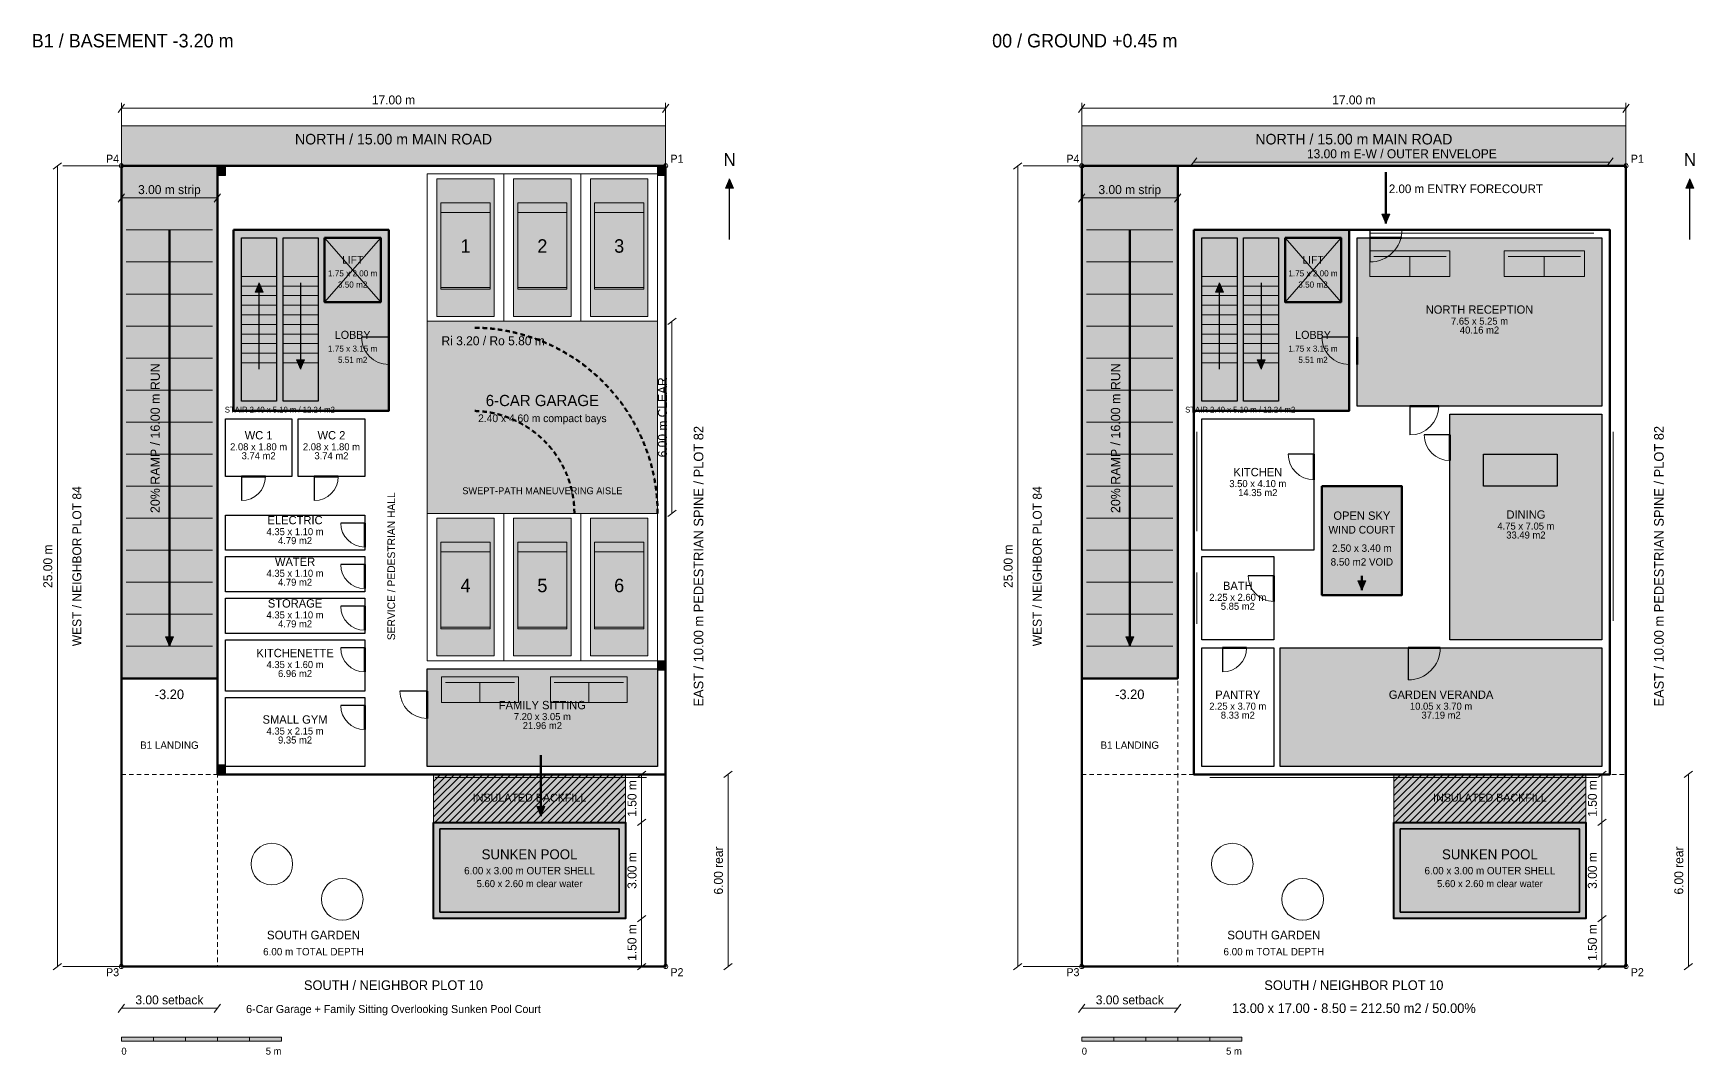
# Model space of a CAD drawing. Header units: millimetres. Extents: x 46 to 262000, y -13477 to 29142.
# Drawn here: x 46 to 51950, y -2753 to 29142 of the extents above; entities that cross this region are included whole.
import ezdxf
from ezdxf.enums import TextEntityAlignment as Align

# ---------------------------------------------------------------- set-up
doc = ezdxf.new("R2010")
doc.units = ezdxf.units.MM
doc.linetypes.add('STUDY_DASH', pattern=[240, 140, -100])
for name, color, linetype in [('AREA_BOUNDARY', 3, 'Continuous'), ('COLUMNS', 8, 'Continuous'), ('CORE', 7, 'Continuous'), ('DIMENSIONS', 8, 'Continuous'), ('FURNITURE', 8, 'Continuous'), ('GLAZING', 4, 'Continuous'), ('LANDSCAPE', 3, 'Continuous'), ('PASSIVE_WIND_SUN', 4, 'Continuous'), ('POOL_BUFFER', 30, 'Continuous'), ('RAMP', 30, 'Continuous'), ('SITE_BOUNDARY', 7, 'Continuous'), ('SWEPT_PATH', 4, 'Continuous'), ('TEXT', 7, 'Continuous'), ('WALLS', 7, 'Continuous')]:
    doc.layers.add(name, color=color, linetype=linetype)

msp = doc.modelspace()

# ---------------------------------------------------------------- hatches: boundary and pattern name
at = {"layer": 'AREA_BOUNDARY', "true_color": 0xedf2ed}
msp.add_hatch(color=7, dxfattribs=at).paths.add_polyline_path([(12350, 20150), (19550, 20150), (19550, 14150), (12350, 14150)])
at = {"layer": 'AREA_BOUNDARY', "true_color": 0xf6f3eb}
msp.add_hatch(color=7, dxfattribs=at).paths.add_polyline_path([(40300, 15000), (42800, 15000), (42800, 11600), (40300, 11600)])
at = {"layer": 'COLUMNS', "true_color": 0x253b3d}
for points in [[(5800, 25000), (6050, 25000), (6050, 24700), (5800, 24700)], [(19550, 25000), (19800, 25000), (19800, 24700), (19550, 24700)], [(19550, 9550), (19800, 9550), (19800, 9250), (19550, 9250)], [(5800, 6300), (6050, 6300), (6050, 6000), (5800, 6000)]]:
    msp.add_hatch(color=7, dxfattribs=at).paths.add_polyline_path(points)
at = {"layer": 'CORE', "true_color": 0xe5e5df}
for points in [[(6300, 23000), (11150, 23000), (11150, 17350), (6300, 17350)], [(36300, 23000), (41150, 23000), (41150, 17350), (36300, 17350)]]:
    msp.add_hatch(color=7, dxfattribs=at).paths.add_polyline_path(points)
at = {"layer": 'CORE', "true_color": 0xf6f3eb}
for points in [[(6550, 22750), (7650, 22750), (7650, 17650), (6550, 17650)], [(7850, 22750), (8950, 22750), (8950, 17650), (7850, 17650)], [(9150, 22750), (10900, 22750), (10900, 20750), (9150, 20750)], [(36550, 22750), (37650, 22750), (37650, 17650), (36550, 17650)], [(37850, 22750), (38950, 22750), (38950, 17650), (37850, 17650)], [(39150, 22750), (40900, 22750), (40900, 20750), (39150, 20750)]]:
    msp.add_hatch(color=7, dxfattribs=at).paths.add_polyline_path(points)
at = {"layer": 'CORE', "true_color": 0x253b3d}
for points in [[(7100, 21350), (7225, 21055), (6975, 21055)], [(37100, 21350), (37225, 21055), (36975, 21055)], [(8400, 18650), (8275, 18945), (8525, 18945)], [(38400, 18650), (38275, 18945), (38525, 18945)]]:
    msp.add_hatch(color=7, dxfattribs=at).paths.add_polyline_path(points)
at = {"layer": 'DIMENSIONS', "true_color": 0x253b3d}
for points in [[(21800, 24600), (21925, 24305), (21675, 24305)], [(51800, 24600), (51925, 24305), (51675, 24305)], [(42300, 23200), (42175, 23495), (42425, 23495)], [(2800, -2200), (3800, -2200), (3800, -2330), (2800, -2330)], [(4800, -2200), (5800, -2200), (5800, -2330), (4800, -2330)], [(6800, -2200), (7800, -2200), (7800, -2330), (6800, -2330)], [(32800, -2200), (33800, -2200), (33800, -2330), (32800, -2330)], [(34800, -2200), (35800, -2200), (35800, -2330), (34800, -2330)], [(36800, -2200), (37800, -2200), (37800, -2330), (36800, -2330)]]:
    msp.add_hatch(color=7, dxfattribs=at).paths.add_polyline_path(points)
at = {"layer": 'DIMENSIONS', "true_color": 0xf6f3eb}
for points in [[(3800, -2200), (4800, -2200), (4800, -2330), (3800, -2330)], [(5800, -2200), (6800, -2200), (6800, -2330), (5800, -2330)], [(33800, -2200), (34800, -2200), (34800, -2330), (33800, -2330)], [(35800, -2200), (36800, -2200), (36800, -2330), (35800, -2330)]]:
    msp.add_hatch(color=7, dxfattribs=at).paths.add_polyline_path(points)
at = {"layer": 'FURNITURE', "true_color": 0xecece5}
for points in [[(12650, 24600), (14450, 24600), (14450, 20300), (12650, 20300)], [(15050, 24600), (16850, 24600), (16850, 20300), (15050, 20300)], [(17450, 24600), (19250, 24600), (19250, 20300), (17450, 20300)], [(12650, 14000), (14450, 14000), (14450, 9700), (12650, 9700)], [(15050, 14000), (16850, 14000), (16850, 9700), (15050, 9700)], [(17450, 14000), (19250, 14000), (19250, 9700), (17450, 9700)]]:
    msp.add_hatch(color=7, dxfattribs=at).paths.add_polyline_path(points)
at = {"layer": 'PASSIVE_WIND_SUN', "true_color": 0x087c83}
for points in [[(41550, 11750), (41425, 12045), (41675, 12045)], [(15900, 4700), (15775, 4995), (16025, 4995)]]:
    msp.add_hatch(color=7, dxfattribs=at).paths.add_polyline_path(points)
at = {"layer": 'POOL_BUFFER', "true_color": 0xf2e7d2}
for points in [[(12550, 6000), (18550, 6000), (18550, 4500), (12550, 4500)], [(42550, 6000), (48550, 6000), (48550, 4500), (42550, 4500)]]:
    msp.add_hatch(color=7, dxfattribs=at).paths.add_polyline_path(points)
at = {"layer": 'RAMP', "true_color": 0xf1e6d7}
for points in [[(2800, 25000), (5800, 25000), (5800, 9000), (2800, 9000)], [(32800, 25000), (35800, 25000), (35800, 9000), (32800, 9000)]]:
    msp.add_hatch(color=7, dxfattribs=at).paths.add_polyline_path(points)
at = {"layer": 'RAMP', "true_color": 0xa96519}
for points in [[(4300, 10000), (4175, 10295), (4425, 10295)], [(34300, 10000), (34175, 10295), (34425, 10295)]]:
    msp.add_hatch(color=7, dxfattribs=at).paths.add_polyline_path(points)
at = {"layer": 'SITE_BOUNDARY', "true_color": 0xe5e5df}
for points in [[(2800, 26250), (19800, 26250), (19800, 25000), (2800, 25000)], [(32800, 26250), (49800, 26250), (49800, 25000), (32800, 25000)]]:
    msp.add_hatch(color=7, dxfattribs=at).paths.add_polyline_path(points)
at = {"layer": 'WALLS', "true_color": 0xdfebe6}
for points in [[(41400, 22750), (49050, 22750), (49050, 17500), (41400, 17500)], [(44300, 17250), (49050, 17250), (49050, 10200), (44300, 10200)], [(39000, 9950), (49050, 9950), (49050, 6250), (39000, 6250)], [(12350, 9300), (19550, 9300), (19550, 6250), (12350, 6250)]]:
    msp.add_hatch(color=7, dxfattribs=at).paths.add_polyline_path(points)
at = {"layer": 'WALLS', "true_color": 0xe5e5df}
for points in [[(12550, 4500), (18550, 4500), (18550, 1500), (12550, 1500)], [(42550, 4500), (48550, 4500), (48550, 1500), (42550, 1500)]]:
    msp.add_hatch(color=7, dxfattribs=at).paths.add_polyline_path(points)
at = {"layer": 'WALLS', "true_color": 0xd6e9ec}
for points in [[(12750, 4300), (18350, 4300), (18350, 1700), (12750, 1700)], [(42750, 4300), (48350, 4300), (48350, 1700), (42750, 1700)]]:
    msp.add_hatch(color=7, dxfattribs=at).paths.add_polyline_path(points)

# ---------------------------------------------------------------- linework, layer by layer
at = {"layer": 'AREA_BOUNDARY', "lineweight": 90, "true_color": 0x253b3d}
msp.add_lwpolyline([(36300, 23000), (49300, 23000), (49300, 6000), (36300, 6000)], close=True, dxfattribs=at)
at = {"layer": 'AREA_BOUNDARY', "lineweight": 13, "true_color": 0x657473}
msp.add_lwpolyline([(12350, 20150), (19550, 20150), (19550, 14150), (12350, 14150)], close=True, dxfattribs=at)
at = {"layer": 'AREA_BOUNDARY', "lineweight": 50, "true_color": 0x087c83}
msp.add_lwpolyline([(40300, 15000), (42800, 15000), (42800, 11600), (40300, 11600)], close=True, dxfattribs=at)
at = {"layer": 'COLUMNS', "lineweight": 18, "true_color": 0x253b3d}
for points in [[(5800, 25000), (6050, 25000), (6050, 24700), (5800, 24700)], [(19550, 25000), (19800, 25000), (19800, 24700), (19550, 24700)], [(19550, 9550), (19800, 9550), (19800, 9250), (19550, 9250)], [(5800, 6300), (6050, 6300), (6050, 6000), (5800, 6000)]]:
    msp.add_lwpolyline(points, close=True, dxfattribs=at)
at = {"layer": 'CORE', "lineweight": 13, "true_color": 0x657473}
for p, q in [((9150, 22750), (10900, 20750)), ((10900, 22750), (9150, 20750)), ((39150, 22750), (40900, 20750)), ((40900, 22750), (39150, 20750))]:
    msp.add_line(p, q, dxfattribs=at)
at = {"layer": 'CORE', "lineweight": 18, "true_color": 0x657473}
for p, q in [((6550, 21550), (7650, 21550)), ((7850, 21550), (8950, 21550)), ((36550, 21550), (37650, 21550)), ((37850, 21550), (38950, 21550)), ((6550, 21250), (7650, 21250)), ((6550, 20950), (7650, 20950)), ((7850, 21250), (8950, 21250)), ((7850, 20950), (8950, 20950)), ((36550, 21250), (37650, 21250)), ((36550, 20950), (37650, 20950)), ((37850, 21250), (38950, 21250)), ((37850, 20950), (38950, 20950)), ((6550, 20650), (7650, 20650)), ((6550, 20350), (7650, 20350)), ((7850, 20650), (8950, 20650)), ((7850, 20350), (8950, 20350)), ((36550, 20650), (37650, 20650)), ((36550, 20350), (37650, 20350)), ((37850, 20650), (38950, 20650)), ((37850, 20350), (38950, 20350)), ((6550, 20050), (7650, 20050)), ((6550, 19750), (7650, 19750)), ((7850, 20050), (8950, 20050)), ((7850, 19750), (8950, 19750)), ((36550, 20050), (37650, 20050)), ((36550, 19750), (37650, 19750)), ((37850, 20050), (38950, 20050)), ((37850, 19750), (38950, 19750)), ((6550, 19450), (7650, 19450)), ((7850, 19450), (8950, 19450)), ((36550, 19450), (37650, 19450)), ((37850, 19450), (38950, 19450)), ((6550, 19150), (7650, 19150)), ((6550, 18850), (7650, 18850)), ((7850, 19150), (8950, 19150)), ((7850, 18850), (8950, 18850)), ((36550, 19150), (37650, 19150)), ((36550, 18850), (37650, 18850)), ((37850, 19150), (38950, 19150)), ((37850, 18850), (38950, 18850))]:
    msp.add_line(p, q, dxfattribs=at)
at = {"layer": 'CORE', "lineweight": 25, "true_color": 0x253b3d}
for p, q in [((7100, 18650), (7100, 21350)), ((8400, 21350), (8400, 18650)), ((37100, 18650), (37100, 21350)), ((38400, 21350), (38400, 18650))]:
    msp.add_line(p, q, dxfattribs=at)
at = {"layer": 'CORE', "lineweight": 70, "true_color": 0x253b3d}
for points in [[(6300, 23000), (11150, 23000), (11150, 17350), (6300, 17350)], [(36300, 23000), (41150, 23000), (41150, 17350), (36300, 17350)]]:
    msp.add_lwpolyline(points, close=True, dxfattribs=at)
at = {"layer": 'CORE', "lineweight": 25, "true_color": 0x253b3d}
for points in [[(6550, 22750), (7650, 22750), (7650, 17650), (6550, 17650)], [(7850, 22750), (8950, 22750), (8950, 17650), (7850, 17650)], [(36550, 22750), (37650, 22750), (37650, 17650), (36550, 17650)], [(37850, 22750), (38950, 22750), (38950, 17650), (37850, 17650)]]:
    msp.add_lwpolyline(points, close=True, dxfattribs=at)
at = {"layer": 'CORE', "lineweight": 50, "true_color": 0x253b3d}
for points in [[(9150, 22750), (10900, 22750), (10900, 20750), (9150, 20750)], [(39150, 22750), (40900, 22750), (40900, 20750), (39150, 20750)]]:
    msp.add_lwpolyline(points, close=True, dxfattribs=at)
at = {"layer": 'CORE', "lineweight": 13, "true_color": 0x253b3d}
for points in [[(7100, 21350), (7225, 21055), (6975, 21055)], [(37100, 21350), (37225, 21055), (36975, 21055)], [(8400, 18650), (8275, 18945), (8525, 18945)], [(38400, 18650), (38275, 18945), (38525, 18945)]]:
    msp.add_lwpolyline(points, close=True, dxfattribs=at)
at = {"layer": 'DIMENSIONS', "lineweight": 20, "true_color": 0x657473}
for p, q in [((2700, 26670), (2900, 26930)), ((19700, 26670), (19900, 26930)), ((32700, 26670), (32900, 26930)), ((49700, 26670), (49900, 26930)), ((670, 24900), (930, 25100)), ((30670, 24900), (30930, 25100)), ((36200, 24990), (36400, 25250)), ((49200, 24990), (49400, 25250)), ((2700, 23870), (2900, 24130)), ((5700, 23870), (5900, 24130)), ((32700, 23870), (32900, 24130)), ((35700, 23870), (35900, 24130)), ((19870, 20050), (20130, 20250)), ((19870, 14050), (20130, 14250)), ((18920, 5900), (19180, 6100)), ((21620, 5900), (21880, 6100)), ((48920, 5900), (49180, 6100)), ((51620, 5900), (51880, 6100)), ((18920, 4400), (19180, 4600)), ((18920, 4400), (19180, 4600)), ((48920, 4400), (49180, 4600)), ((48920, 4400), (49180, 4600)), ((18920, 1400), (19180, 1600)), ((18920, 1400), (19180, 1600)), ((48920, 1400), (49180, 1600)), ((48920, 1400), (49180, 1600)), ((670, -100), (930, 100)), ((18920, -100), (19180, 100)), ((21620, -100), (21880, 100)), ((30670, -100), (30930, 100)), ((48920, -100), (49180, 100)), ((51620, -100), (51880, 100)), ((2700, -1430), (2900, -1170)), ((5700, -1430), (5900, -1170)), ((32700, -1430), (32900, -1170)), ((35700, -1430), (35900, -1170))]:
    msp.add_line(p, q, dxfattribs=at)
at = {"layer": 'DIMENSIONS', "lineweight": 13, "true_color": 0x657473}
for p, q in [((2800, 25000), (2800, 26970)), ((2800, 26800), (19800, 26800)), ((19800, 25000), (19800, 26970)), ((32800, 25000), (32800, 26970)), ((32800, 26800), (49800, 26800)), ((49800, 25000), (49800, 26970)), ((800, 25000), (800, 0)), ((2800, 25000), (970, 25000)), ((30800, 25000), (30800, 0)), ((32800, 25000), (30970, 25000)), ((36300, 25120), (49300, 25120)), ((2800, 24000), (5800, 24000)), ((32800, 24000), (35800, 24000)), ((20000, 20150), (20000, 14150)), ((19050, 6000), (19050, 4500)), ((21750, 6000), (21750, 0)), ((49050, 6000), (49050, 4500)), ((51750, 6000), (51750, 0)), ((19050, 4500), (19050, 1500)), ((49050, 4500), (49050, 1500)), ((19050, 1500), (19050, 0)), ((49050, 1500), (49050, 0)), ((2800, 0), (970, 0)), ((32800, 0), (30970, 0)), ((2800, -1300), (5800, -1300)), ((32800, -1300), (35800, -1300))]:
    msp.add_line(p, q, dxfattribs=at)
at = {"layer": 'DIMENSIONS', "linetype": 'STUDY_DASH', "lineweight": 18, "true_color": 0x657473}
for p, q in [((5800, 25000), (5800, 0)), ((35800, 25000), (35800, 0)), ((2800, 6000), (19800, 6000)), ((32800, 6000), (49800, 6000))]:
    msp.add_line(p, q, dxfattribs=at)
at = {"layer": 'DIMENSIONS', "lineweight": 25, "true_color": 0x253b3d}
for p, q in [((21800, 22700), (21800, 24600)), ((51800, 22700), (51800, 24600))]:
    msp.add_line(p, q, dxfattribs=at)
at = {"layer": 'DIMENSIONS', "lineweight": 60, "true_color": 0x253b3d}
msp.add_line((42300, 24800), (42300, 23200), dxfattribs=at)
at = {"layer": 'DIMENSIONS', "lineweight": 18, "true_color": 0x657473}
for points in [[(12350, 24750), (14750, 24750), (14750, 20150), (12350, 20150)], [(14750, 24750), (17150, 24750), (17150, 20150), (14750, 20150)], [(17150, 24750), (19550, 24750), (19550, 20150), (17150, 20150)], [(12350, 14150), (14750, 14150), (14750, 9550), (12350, 9550)], [(14750, 14150), (17150, 14150), (17150, 9550), (14750, 9550)], [(17150, 14150), (19550, 14150), (19550, 9550), (17150, 9550)]]:
    msp.add_lwpolyline(points, close=True, dxfattribs=at)
at = {"layer": 'DIMENSIONS', "lineweight": 13, "true_color": 0x253b3d}
for points in [[(21800, 24600), (21925, 24305), (21675, 24305)], [(51800, 24600), (51925, 24305), (51675, 24305)], [(42300, 23200), (42175, 23495), (42425, 23495)], [(2800, -2200), (3800, -2200), (3800, -2330), (2800, -2330)], [(3800, -2200), (4800, -2200), (4800, -2330), (3800, -2330)], [(4800, -2200), (5800, -2200), (5800, -2330), (4800, -2330)], [(5800, -2200), (6800, -2200), (6800, -2330), (5800, -2330)], [(6800, -2200), (7800, -2200), (7800, -2330), (6800, -2330)], [(32800, -2200), (33800, -2200), (33800, -2330), (32800, -2330)], [(33800, -2200), (34800, -2200), (34800, -2330), (33800, -2330)], [(34800, -2200), (35800, -2200), (35800, -2330), (34800, -2330)], [(35800, -2200), (36800, -2200), (36800, -2330), (35800, -2330)], [(36800, -2200), (37800, -2200), (37800, -2330), (36800, -2330)]]:
    msp.add_lwpolyline(points, close=True, dxfattribs=at)
at = {"layer": 'FURNITURE', "lineweight": 15, "true_color": 0x657473}
for p, q in [((12780, 23550), (14320, 23550)), ((15180, 23550), (16720, 23550)), ((17580, 23550), (19120, 23550)), ((12780, 21200), (14320, 21200)), ((15180, 21200), (16720, 21200)), ((17580, 21200), (19120, 21200)), ((12780, 12950), (14320, 12950)), ((15180, 12950), (16720, 12950)), ((17580, 12950), (19120, 12950)), ((12780, 10600), (14320, 10600)), ((15180, 10600), (16720, 10600)), ((17580, 10600), (19120, 10600))]:
    msp.add_line(p, q, dxfattribs=at)
at = {"layer": 'FURNITURE', "lineweight": 13, "true_color": 0x657473}
for p, q in [((41920, 22170), (44180, 22170)), ((43050, 22170), (43050, 21550)), ((46120, 22170), (48380, 22170)), ((47250, 22170), (47250, 21550)), ((12920, 8870), (15080, 8870)), ((14000, 8870), (14000, 8250)), ((16320, 8870), (18480, 8870)), ((17400, 8870), (17400, 8250))]:
    msp.add_line(p, q, dxfattribs=at)
at = {"layer": 'FURNITURE', "lineweight": 18, "true_color": 0x657473}
for points in [[(12650, 24600), (14450, 24600), (14450, 20300), (12650, 20300)], [(15050, 24600), (16850, 24600), (16850, 20300), (15050, 20300)], [(17450, 24600), (19250, 24600), (19250, 20300), (17450, 20300)], [(12650, 14000), (14450, 14000), (14450, 9700), (12650, 9700)], [(15050, 14000), (16850, 14000), (16850, 9700), (15050, 9700)], [(17450, 14000), (19250, 14000), (19250, 9700), (17450, 9700)]]:
    msp.add_lwpolyline(points, close=True, dxfattribs=at)
at = {"layer": 'FURNITURE', "lineweight": 15, "true_color": 0x657473}
for points in [[(12780, 23850), (14320, 23850), (14320, 21150), (12780, 21150)], [(15180, 23850), (16720, 23850), (16720, 21150), (15180, 21150)], [(17580, 23850), (19120, 23850), (19120, 21150), (17580, 21150)], [(12780, 13250), (14320, 13250), (14320, 10550), (12780, 10550)], [(15180, 13250), (16720, 13250), (16720, 10550), (15180, 10550)], [(17580, 13250), (19120, 13250), (19120, 10550), (17580, 10550)]]:
    msp.add_lwpolyline(points, close=True, dxfattribs=at)
at = {"layer": 'FURNITURE', "lineweight": 20, "true_color": 0x657473}
for points in [[(41800, 22350), (44300, 22350), (44300, 21550), (41800, 21550)], [(46000, 22350), (48500, 22350), (48500, 21550), (46000, 21550)], [(12800, 9050), (15200, 9050), (15200, 8250), (12800, 8250)], [(16200, 9050), (18600, 9050), (18600, 8250), (16200, 8250)]]:
    msp.add_lwpolyline(points, close=True, dxfattribs=at)
at = {"layer": 'FURNITURE', "lineweight": 25, "true_color": 0x657473}
msp.add_lwpolyline([(45350, 16000), (47650, 16000), (47650, 15000), (45350, 15000)], close=True, dxfattribs=at)
at = {"layer": 'GLAZING', "lineweight": 100, "true_color": 0xf6f3eb}
for p, q in [((41800, 23000), (48800, 23000)), ((36300, 16700), (36300, 13600)), ((49300, 16700), (49300, 10800)), ((36300, 12300), (36300, 10700)), ((12600, 6000), (19200, 6000)), ((36800, 6000), (48900, 6000))]:
    msp.add_line(p, q, dxfattribs=at)
at = {"layer": 'GLAZING', "lineweight": 40, "true_color": 0x087c83}
for p, q in [((41800, 23000), (48800, 23000)), ((36300, 16700), (36300, 13600)), ((49300, 16700), (49300, 10800)), ((36300, 12300), (36300, 10700)), ((12600, 6000), (19200, 6000)), ((36800, 6000), (48900, 6000))]:
    msp.add_line(p, q, dxfattribs=at)
at = {"layer": 'GLAZING', "lineweight": 18, "true_color": 0x087c83}
for p, q in [((41800, 22900), (48800, 22900)), ((36400, 16700), (36400, 13600)), ((49400, 16700), (49400, 10800)), ((36400, 12300), (36400, 10700)), ((12600, 5900), (19200, 5900)), ((36800, 5900), (48900, 5900))]:
    msp.add_line(p, q, dxfattribs=at)
at = {"layer": 'LANDSCAPE', "lineweight": 20, "true_color": 0x82937b}
for centre in [(7500, 3200), (37500, 3200), (9700, 2100), (39700, 2100)]:
    msp.add_circle(centre, 650, dxfattribs=at)
at = {"layer": 'PASSIVE_WIND_SUN', "lineweight": 60, "true_color": 0x087c83}
for p, q in [((41550, 12200), (41550, 11750)), ((15900, 6600), (15900, 4700))]:
    msp.add_line(p, q, dxfattribs=at)
at = {"layer": 'PASSIVE_WIND_SUN', "lineweight": 13, "true_color": 0x087c83}
for points in [[(41550, 11750), (41425, 12045), (41675, 12045)], [(15900, 4700), (15775, 4995), (16025, 4995)]]:
    msp.add_lwpolyline(points, close=True, dxfattribs=at)
at = {"layer": 'POOL_BUFFER', "lineweight": 13, "true_color": 0xa96519}
for p, q in [((12550, 5780), (12770, 6000)), ((12550, 5560), (12990, 6000)), ((12550, 5340), (13210, 6000)), ((12550, 5120), (13430, 6000)), ((12550, 4900), (13650, 6000)), ((12550, 4680), (13870, 6000)), ((12590, 4500), (14090, 6000)), ((12810, 4500), (14310, 6000)), ((13030, 4500), (14530, 6000)), ((13250, 4500), (14750, 6000)), ((13470, 4500), (14970, 6000)), ((13690, 4500), (15190, 6000)), ((13910, 4500), (15410, 6000)), ((14130, 4500), (15630, 6000)), ((14350, 4500), (15850, 6000)), ((14570, 4500), (16070, 6000)), ((14790, 4500), (16290, 6000)), ((15010, 4500), (16510, 6000)), ((15230, 4500), (16730, 6000)), ((15450, 4500), (16950, 6000)), ((15670, 4500), (17170, 6000)), ((15890, 4500), (17390, 6000)), ((16110, 4500), (17610, 6000)), ((16330, 4500), (17830, 6000)), ((16550, 4500), (18050, 6000)), ((16770, 4500), (18270, 6000)), ((16990, 4500), (18490, 6000)), ((17210, 4500), (18550, 5840)), ((42550, 5780), (42770, 6000)), ((42550, 5560), (42990, 6000)), ((42550, 5340), (43210, 6000)), ((42550, 5120), (43430, 6000)), ((42550, 4900), (43650, 6000)), ((42550, 4680), (43870, 6000)), ((42590, 4500), (44090, 6000)), ((42810, 4500), (44310, 6000)), ((43030, 4500), (44530, 6000)), ((43250, 4500), (44750, 6000)), ((43470, 4500), (44970, 6000)), ((43690, 4500), (45190, 6000)), ((43910, 4500), (45410, 6000)), ((44130, 4500), (45630, 6000)), ((44350, 4500), (45850, 6000)), ((44570, 4500), (46070, 6000)), ((44790, 4500), (46290, 6000)), ((45010, 4500), (46510, 6000)), ((45230, 4500), (46730, 6000)), ((45450, 4500), (46950, 6000)), ((45670, 4500), (47170, 6000)), ((45890, 4500), (47390, 6000)), ((46110, 4500), (47610, 6000)), ((46330, 4500), (47830, 6000)), ((46550, 4500), (48050, 6000)), ((46770, 4500), (48270, 6000)), ((46990, 4500), (48490, 6000)), ((47210, 4500), (48550, 5840)), ((17430, 4500), (18550, 5620)), ((17650, 4500), (18550, 5400)), ((47430, 4500), (48550, 5620)), ((47650, 4500), (48550, 5400)), ((17870, 4500), (18550, 5180)), ((18090, 4500), (18550, 4960)), ((18310, 4500), (18550, 4740)), ((47870, 4500), (48550, 5180)), ((48090, 4500), (48550, 4960)), ((48310, 4500), (48550, 4740)), ((18530, 4500), (18550, 4520)), ((48530, 4500), (48550, 4520))]:
    msp.add_line(p, q, dxfattribs=at)
at = {"layer": 'POOL_BUFFER', "lineweight": 18, "true_color": 0xa96519}
for points in [[(12550, 6000), (18550, 6000), (18550, 4500), (12550, 4500)], [(42550, 6000), (48550, 6000), (48550, 4500), (42550, 4500)]]:
    msp.add_lwpolyline(points, close=True, dxfattribs=at)
at = {"layer": 'RAMP', "lineweight": 13, "true_color": 0xa96519}
for p, q in [((2950, 24000), (5650, 24000)), ((32950, 24000), (35650, 24000)), ((2950, 23000), (5650, 23000)), ((32950, 23000), (35650, 23000)), ((2950, 22000), (5650, 22000)), ((32950, 22000), (35650, 22000)), ((2950, 21000), (5650, 21000)), ((32950, 21000), (35650, 21000)), ((2950, 20000), (5650, 20000)), ((32950, 20000), (35650, 20000)), ((2950, 19000), (5650, 19000)), ((32950, 19000), (35650, 19000)), ((2950, 18000), (5650, 18000)), ((32950, 18000), (35650, 18000)), ((2950, 17000), (5650, 17000)), ((32950, 17000), (35650, 17000)), ((2950, 16000), (5650, 16000)), ((32950, 16000), (35650, 16000)), ((2950, 15000), (5650, 15000)), ((32950, 15000), (35650, 15000)), ((2950, 14000), (5650, 14000)), ((32950, 14000), (35650, 14000)), ((2950, 13000), (5650, 13000)), ((32950, 13000), (35650, 13000)), ((2950, 12000), (5650, 12000)), ((32950, 12000), (35650, 12000)), ((2950, 11000), (5650, 11000)), ((32950, 11000), (35650, 11000)), ((2950, 10000), (5650, 10000)), ((32950, 10000), (35650, 10000))]:
    msp.add_line(p, q, dxfattribs=at)
at = {"layer": 'RAMP', "lineweight": 60, "true_color": 0xa96519}
for p, q in [((4300, 23000), (4300, 10000)), ((34300, 23000), (34300, 10000))]:
    msp.add_line(p, q, dxfattribs=at)
at = {"layer": 'RAMP', "lineweight": 50, "true_color": 0xa96519}
for points in [[(2800, 25000), (5800, 25000), (5800, 9000), (2800, 9000)], [(32800, 25000), (35800, 25000), (35800, 9000), (32800, 9000)]]:
    msp.add_lwpolyline(points, close=True, dxfattribs=at)
at = {"layer": 'RAMP', "lineweight": 13, "true_color": 0xa96519}
for points in [[(4300, 10000), (4175, 10295), (4425, 10295)], [(34300, 10000), (34175, 10295), (34425, 10295)]]:
    msp.add_lwpolyline(points, close=True, dxfattribs=at)
at = {"layer": 'SITE_BOUNDARY', "lineweight": 13, "true_color": 0x657473}
for points in [[(2800, 26250), (19800, 26250), (19800, 25000), (2800, 25000)], [(32800, 26250), (49800, 26250), (49800, 25000), (32800, 25000)]]:
    msp.add_lwpolyline(points, close=True, dxfattribs=at)
at = {"layer": 'SITE_BOUNDARY', "lineweight": 60, "true_color": 0x253b3d}
for points in [[(2800, 25000), (19800, 25000), (19800, 0), (2800, 0)], [(32800, 25000), (49800, 25000), (49800, 0), (32800, 0)]]:
    msp.add_lwpolyline(points, close=True, dxfattribs=at)
at = {"layer": 'SITE_BOUNDARY', "lineweight": 18, "true_color": 0x253b3d}
for centre in [(2800, 25000), (19800, 25000), (32800, 25000), (49800, 25000), (2800, 0), (19800, 0), (32800, 0), (49800, 0)]:
    msp.add_circle(centre, 65, dxfattribs=at)
at = {"layer": 'SWEPT_PATH', "linetype": 'STUDY_DASH', "lineweight": 50, "true_color": 0xa96519}
msp.add_arc((13750, 14150), 5800, 0, 90, dxfattribs=at)
at = {"layer": 'SWEPT_PATH', "linetype": 'STUDY_DASH', "lineweight": 50, "true_color": 0x087c83}
msp.add_arc((13750, 14150), 3200, 0, 90, dxfattribs=at)
at = {"layer": 'WALLS', "lineweight": 100, "true_color": 0xf6f3eb}
for p, q in [((41800, 23000), (42800, 23000)), ((41800, 22750), (42800, 22750)), ((11150, 19650), (11150, 18800)), ((41150, 19650), (41150, 18800)), ((41400, 19650), (41400, 18800)), ((43050, 17500), (43950, 17500)), ((44300, 16600), (44300, 15800)), ((40050, 16000), (40050, 15200)), ((6550, 15300), (7300, 15300)), ((8825, 15300), (9575, 15300)), ((10400, 13850), (10400, 13100)), ((10400, 12550), (10400, 11800)), ((38800, 12200), (38800, 11400)), ((10400, 11250), (10400, 10500)), ((10400, 9950), (10400, 9200)), ((37200, 9950), (37950, 9950)), ((43000, 9950), (44000, 9950)), ((12350, 8600), (12350, 7750)), ((10400, 8150), (10400, 7400))]:
    msp.add_line(p, q, dxfattribs=at)
at = {"layer": 'WALLS', "lineweight": 25, "true_color": 0x253b3d}
for p, q in [((41800, 23000), (41800, 22000)), ((11150, 19650), (10300, 19650)), ((41150, 19650), (40300, 19650)), ((43050, 17500), (43050, 16600)), ((44300, 16600), (43500, 16600)), ((40050, 16000), (39250, 16000)), ((6550, 15300), (6550, 14550)), ((8825, 15300), (8825, 14550)), ((10400, 13850), (9650, 13850)), ((10400, 12550), (9650, 12550)), ((38800, 12200), (38000, 12200)), ((10400, 11250), (9650, 11250)), ((10400, 9950), (9650, 9950)), ((37200, 9950), (37200, 9200)), ((43000, 9950), (43000, 8950)), ((12350, 8600), (11500, 8600)), ((10400, 8150), (9650, 8150))]:
    msp.add_line(p, q, dxfattribs=at)
at = {"layer": 'WALLS', "lineweight": 90, "true_color": 0x253b3d}
msp.add_lwpolyline([(5800, 25000), (19800, 25000), (19800, 6000), (5800, 6000)], close=True, dxfattribs=at)
at = {"layer": 'WALLS', "lineweight": 25, "true_color": 0x657473}
for points in [[(41400, 22750), (49050, 22750), (49050, 17500), (41400, 17500)], [(44300, 17250), (49050, 17250), (49050, 10200), (44300, 10200)], [(6050, 17100), (8125, 17100), (8125, 15300), (6050, 15300)], [(8325, 17100), (10400, 17100), (10400, 15300), (8325, 15300)], [(36550, 17100), (40050, 17100), (40050, 13000), (36550, 13000)], [(6050, 14100), (10400, 14100), (10400, 13000), (6050, 13000)], [(6050, 12800), (10400, 12800), (10400, 11700), (6050, 11700)], [(36550, 12800), (38800, 12800), (38800, 10200), (36550, 10200)], [(6050, 11500), (10400, 11500), (10400, 10400), (6050, 10400)], [(6050, 10200), (10400, 10200), (10400, 8600), (6050, 8600)], [(36550, 9950), (38800, 9950), (38800, 6250), (36550, 6250)], [(39000, 9950), (49050, 9950), (49050, 6250), (39000, 6250)], [(12350, 9300), (19550, 9300), (19550, 6250), (12350, 6250)], [(6050, 8400), (10400, 8400), (10400, 6250), (6050, 6250)]]:
    msp.add_lwpolyline(points, close=True, dxfattribs=at)
at = {"layer": 'WALLS', "lineweight": 40, "true_color": 0x253b3d}
for points in [[(12550, 4500), (18550, 4500), (18550, 1500), (12550, 1500)], [(42550, 4500), (48550, 4500), (48550, 1500), (42550, 1500)]]:
    msp.add_lwpolyline(points, close=True, dxfattribs=at)
at = {"layer": 'WALLS', "lineweight": 35, "true_color": 0x087c83}
for points in [[(12750, 4300), (18350, 4300), (18350, 1700), (12750, 1700)], [(42750, 4300), (48350, 4300), (48350, 1700), (42750, 1700)]]:
    msp.add_lwpolyline(points, close=True, dxfattribs=at)
at = {"layer": 'WALLS', "lineweight": 15, "true_color": 0x657473}
for centre, radius, start, end in [((41800, 23000), 1000, -90, 0), ((11150, 19650), 850, -180, -90), ((41150, 19650), 850, -180, -90), ((43050, 17500), 900, -90, 0), ((44300, 16600), 800, -180, -90), ((40050, 16000), 800, -180, -90), ((6550, 15300), 750, -90, 0), ((8825, 15300), 750, -90, 0), ((10400, 13850), 750, -180, -90), ((10400, 12550), 750, -180, -90), ((38800, 12200), 800, -180, -90), ((10400, 11250), 750, -180, -90), ((10400, 9950), 750, -180, -90), ((37200, 9950), 750, -90, 0), ((43000, 9950), 1000, -90, 0), ((12350, 8600), 850, -180, -90), ((10400, 8150), 750, -180, -90)]:
    msp.add_arc(centre, radius, start, end, dxfattribs=at)

# ---------------------------------------------------------------- texts
at = {"layer": 'TEXT'}
for s, p in [('B1 / BASEMENT -3.20 m', (0, 28700)), ('00 / GROUND +0.45 m', (30000, 28700))]:
    msp.add_text(s, height=420, dxfattribs=at).set_placement(p)
at = {"layer": 'TEXT', "lineweight": 25, "true_color": 0x657473}
for s, height, p in [('17.00 m', 280, (11300, 26920)), ('17.00 m', 280, (41300, 26920)), ('13.00 m E-W / OUTER ENVELOPE', 280, (42800, 25240)), ('3.00 m strip', 280, (4300, 24120)), ('3.00 m strip', 280, (34300, 24120)), ('7.65 x 5.25 m', 220, (45225, 20045)), ('40.16 m2', 220, (45225, 19765)), ('1.75 x 3.15 m', 190, (10025, 19200)), ('1.75 x 3.15 m', 190, (40025, 19200)), ('5.51 m2', 190, (10025, 18850)), ('5.51 m2', 190, (40025, 18850)), ('STAIR 2.40 x 5.10 m / 12.24 m2', 180, (7750, 17300)), ('2.40 x 4.60 m compact bays', 240, (15950, 17000)), ('STAIR 2.40 x 5.10 m / 12.24 m2', 180, (37750, 17300)), ('2.08 x 1.80 m', 220, (7087, 16120)), ('2.08 x 1.80 m', 220, (9362, 16120)), ('3.74 m2', 220, (7087, 15840)), ('3.74 m2', 220, (9362, 15840)), ('3.50 x 4.10 m', 220, (38300, 14970)), ('SWEPT-PATH MANEUVERING AISLE', 215, (15950, 14750)), ('14.35 m2', 220, (38300, 14690)), ('4.35 x 1.10 m', 220, (8225, 13470)), ('4.75 x 7.05 m', 220, (46675, 13645)), ('33.49 m2', 220, (46675, 13365)), ('4.79 m2', 220, (8225, 13190)), ('4.35 x 1.10 m', 220, (8225, 12170)), ('4.79 m2', 220, (8225, 11890)), ('2.25 x 2.60 m', 220, (37675, 11420)), ('4.35 x 1.10 m', 220, (8225, 10870)), ('5.85 m2', 220, (37675, 11140)), ('4.79 m2', 220, (8225, 10590)), ('4.35 x 1.60 m', 220, (8225, 9320)), ('6.96 m2', 220, (8225, 9040)), ('7.20 x 3.05 m', 220, (15950, 7695)), ('2.25 x 3.70 m', 220, (37675, 8020)), ('8.33 m2', 220, (37675, 7740)), ('10.05 x 3.70 m', 220, (44025, 8020)), ('37.19 m2', 220, (44025, 7740)), ('4.35 x 2.15 m', 220, (8225, 7245)), ('21.96 m2', 220, (15950, 7415)), ('9.35 m2', 220, (8225, 6965)), ('SOUTH GARDEN', 270, (8800, 850)), ('SOUTH GARDEN', 270, (38800, 850)), ('6.00 m TOTAL DEPTH', 230, (8800, 350)), ('6.00 m TOTAL DEPTH', 230, (38800, 350)), ('SOUTH / NEIGHBOR PLOT 10', 300, (11300, -730)), ('SOUTH / NEIGHBOR PLOT 10', 300, (41300, -730)), ('3.00 setback', 280, (4300, -1180)), ('3.00 setback', 280, (34300, -1180))]:
    msp.add_text(s, height=height, dxfattribs=at).set_placement(p, align=Align.CENTER)
at = {"layer": 'TEXT', "lineweight": 25, "true_color": 0x253b3d}
for s, height, p in [('NORTH / 15.00 m MAIN ROAD', 330, (11300, 25670)), ('NORTH / 15.00 m MAIN ROAD', 330, (41300, 25670)), ('N', 400, (21800, 25000)), ('N', 400, (51800, 25000)), ('2.00 m ENTRY FORECOURT', 270, (44800, 24150)), ('1', 420, (13550, 22290)), ('2', 420, (15950, 22290)), ('3', 420, (18350, 22290)), ('LIFT', 240, (10025, 21950)), ('LIFT', 240, (40025, 21950)), ('1.75 x 2.00 m', 190, (10025, 21550)), ('3.50 m2', 190, (10025, 21200)), ('1.75 x 2.00 m', 190, (40025, 21550)), ('3.50 m2', 190, (40025, 21200)), ('NORTH RECEPTION', 260, (45225, 20385)), ('LOBBY', 250, (10025, 19600)), ('LOBBY', 250, (40025, 19600)), ('6-CAR GARAGE', 350, (15950, 17500)), ('WC 1', 260, (7087, 16460)), ('WC 2', 260, (9362, 16460)), ('KITCHEN', 260, (38300, 15310)), ('ELECTRIC', 260, (8225, 13810)), ('DINING', 260, (46675, 13985)), ('WATER', 260, (8225, 12510)), ('4', 420, (13550, 11690)), ('5', 420, (15950, 11690)), ('6', 420, (18350, 11690)), ('BATH', 260, (37675, 11760)), ('STORAGE', 260, (8225, 11210)), ('KITCHENETTE', 260, (8225, 9660)), ('PANTRY', 260, (37675, 8360)), ('GARDEN VERANDA', 260, (44025, 8360)), ('SMALL GYM', 260, (8225, 7585)), ('FAMILY SITTING', 260, (15950, 8035))]:
    msp.add_text(s, height=height, dxfattribs=at).set_placement(p, align=Align.CENTER)
for s, height, p in [('P4', 250, (2320, 25100)), ('P1', 250, (19950, 25100)), ('P4', 250, (32320, 25100)), ('P1', 250, (49950, 25100)), ('P3', 250, (2320, -300)), ('P2', 250, (19950, -300)), ('P3', 250, (32320, -300)), ('P2', 250, (49950, -300)), ('0', 220, (2800, -2750)), ('0', 220, (32800, -2750))]:
    msp.add_text(s, height=height, dxfattribs=at).set_placement(p)
at = {"layer": 'TEXT', "lineweight": 25, "true_color": 0x087c83}
msp.add_text('Ri 3.20 / Ro 5.80 m', height=280, dxfattribs=at).set_placement((12800, 19400))
at = {"layer": 'TEXT', "lineweight": 25, "true_color": 0xa96519}
for p in [(4000, 16500), (34000, 16500)]:
    msp.add_text('20% RAMP / 16.00 m RUN', height=290, rotation=90, dxfattribs=at).set_placement(p, align=Align.CENTER)
at = {"layer": 'TEXT', "lineweight": 25, "true_color": 0x657473}
for s, height, p in [('6.00 m CLEAR', 280, (19840, 17150)), ('EAST / 10.00 m PEDESTRIAN SPINE / PLOT 82', 300, (20980, 12500)), ('EAST / 10.00 m PEDESTRIAN SPINE / PLOT 82', 300, (50980, 12500)), ('WEST / NEIGHBOR PLOT 84', 280, (1550, 12500)), ('SERVICE / PEDESTRIAN HALL', 240, (11350, 12500)), ('WEST / NEIGHBOR PLOT 84', 280, (31550, 12500)), ('25.00 m', 280, (640, 12500)), ('25.00 m', 280, (30640, 12500)), ('1.50 m', 280, (18890, 5250)), ('1.50 m', 280, (48890, 5250)), ('6.00 rear', 280, (21590, 3000)), ('6.00 rear', 280, (51590, 3000)), ('3.00 m', 280, (18890, 3000)), ('3.00 m', 280, (48890, 3000)), ('1.50 m', 280, (18890, 750)), ('1.50 m', 280, (48890, 750))]:
    msp.add_text(s, height=height, rotation=90, dxfattribs=at).set_placement(p, align=Align.CENTER)
at = {"layer": 'TEXT', "lineweight": 25, "true_color": 0x087c83}
for s, height, p in [('OPEN SKY', 260, (41550, 13950)), ('WIND COURT', 240, (41550, 13520)), ('2.50 x 3.40 m', 230, (41550, 12950)), ('8.50 m2 VOID', 230, (41550, 12520)), ('B1 LANDING', 230, (4300, 6800)), ('B1 LANDING', 230, (34300, 6800)), ('SUNKEN POOL', 310, (15550, 3350)), ('SUNKEN POOL', 310, (45550, 3350)), ('6.00 x 3.00 m OUTER SHELL', 230, (15550, 2880)), ('5.60 x 2.60 m clear water', 220, (15550, 2480)), ('6.00 x 3.00 m OUTER SHELL', 230, (45550, 2880)), ('5.60 x 2.60 m clear water', 220, (45550, 2480)), ('6-Car Garage + Family Sitting Overlooking Sunken Pool Court', 250, (11300, -1450)), ('13.00 x 17.00 - 8.50 = 212.50 m2 / 50.00%', 300, (41300, -1450))]:
    msp.add_text(s, height=height, dxfattribs=at).set_placement(p, align=Align.CENTER)
at = {"layer": 'TEXT', "lineweight": 25, "true_color": 0xa96519}
for s, height, p in [('-3.20', 300, (4300, 8350)), ('-3.20', 300, (34300, 8350)), ('INSULATED BACKFILL', 250, (15550, 5150)), ('INSULATED BACKFILL', 250, (45550, 5150))]:
    msp.add_text(s, height=height, dxfattribs=at).set_placement(p, align=Align.CENTER)
at = {"layer": 'TEXT', "lineweight": 25, "true_color": 0x253b3d}
for p in [(7800, -2750), (37800, -2750)]:
    msp.add_text('5 m', height=220, dxfattribs=at).set_placement(p, align=Align.RIGHT)

doc.saveas('drawing.dxf')
